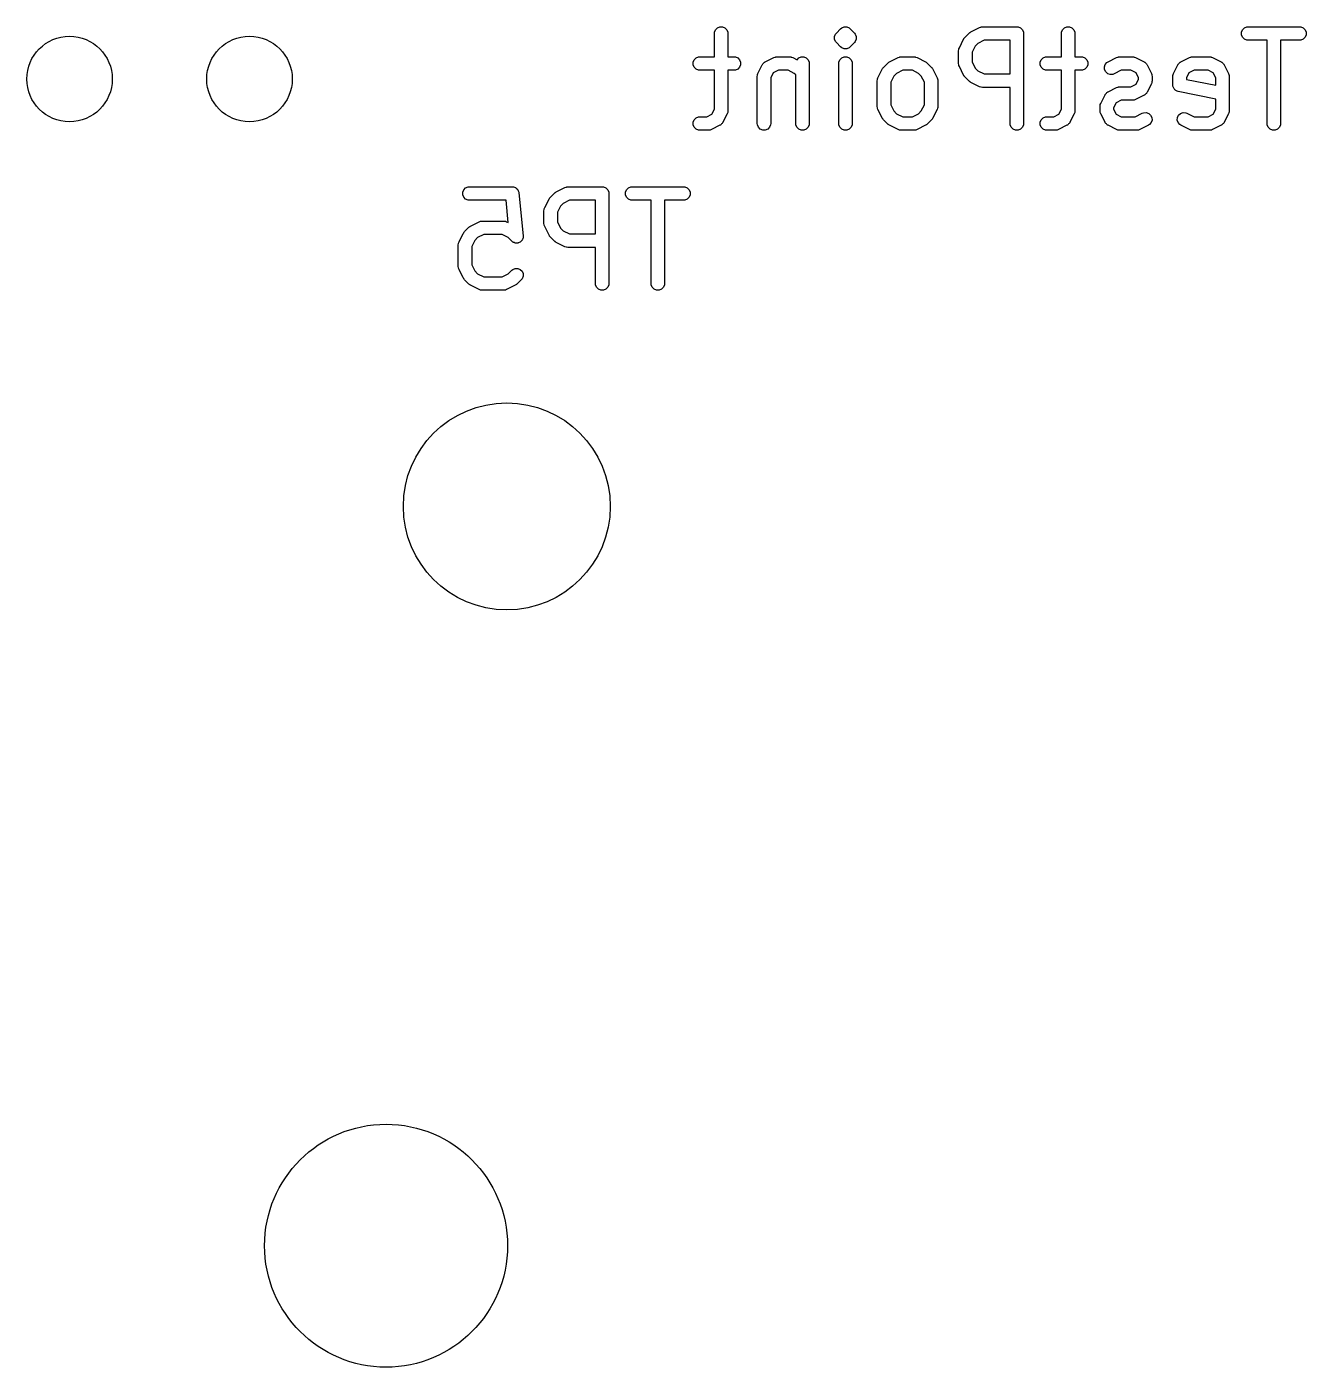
# Model space of a CAD drawing. Header units: inches. Extents: x 4.79 to 7.38, y -3.87 to -2.66.
# Drawn here: x 6.811 to 7.371, y -3.872 to -3.286 of the extents above; entities that cross this region are included whole.
import ezdxf

# ---------------------------------------------------------------- set-up
doc = ezdxf.new("R2010")
doc.units = ezdxf.units.IN
doc.header["$MEASUREMENT"] = 0
doc.layers.add('BLACK', color=250, linetype='CONTINUOUS')

msp = doc.modelspace()

# ---------------------------------------------------------------- linework, layer by layer
at = {"layer": 'BLACK', "linetype": 'CONTINUOUS'}
for p, q in [((7.11219, -3.28854), (7.11224, -3.28796)), ((7.11219, -3.29871), (7.11219, -3.28854)), ((7.11224, -3.28796), (7.11269, -3.2869)), ((7.11269, -3.2869), (7.1135, -3.28608)), ((7.1135, -3.28608), (7.11456, -3.28564)), ((7.11456, -3.28564), (7.11572, -3.28564)), ((7.11572, -3.28564), (7.11678, -3.28608)), ((7.11678, -3.28608), (7.1176, -3.2869)), ((7.1176, -3.2869), (7.11804, -3.28796)), ((7.11804, -3.28796), (7.11809, -3.28854)), ((7.11809, -3.28854), (7.11809, -3.29871)), ((7.16474, -3.28983), (7.16518, -3.28877)), ((7.16474, -3.29099), (7.16474, -3.28983)), ((7.16518, -3.28877), (7.16555, -3.28832)), ((7.16555, -3.28832), (7.16742, -3.28645)), ((7.16742, -3.28645), (7.16787, -3.28608)), ((7.16787, -3.28608), (7.16893, -3.28564)), ((7.16893, -3.28564), (7.17008, -3.28564)), ((7.17008, -3.28564), (7.17008, -3.28564)), ((7.17008, -3.28564), (7.17115, -3.28608)), ((7.17115, -3.28608), (7.1716, -3.28645)), ((7.1716, -3.28645), (7.17347, -3.28832)), ((7.17347, -3.28832), (7.17384, -3.28877)), ((7.17384, -3.28877), (7.17398, -3.28911)), ((7.17398, -3.28911), (7.17428, -3.28983)), ((7.17428, -3.28983), (7.17428, -3.29099)), ((7.22179, -3.2902), (7.22366, -3.28832)), ((7.22366, -3.28832), (7.22389, -3.28814)), ((7.22389, -3.28814), (7.22394, -3.28808)), ((7.22394, -3.28808), (7.22403, -3.28802)), ((7.22403, -3.28802), (7.22411, -3.28796)), ((7.22411, -3.28796), (7.22418, -3.28793)), ((7.22418, -3.28793), (7.22443, -3.28777)), ((7.22443, -3.28777), (7.22818, -3.2859)), ((7.22818, -3.2859), (7.22872, -3.28569)), ((7.22872, -3.28569), (7.22883, -3.28568)), ((7.22883, -3.28568), (7.22892, -3.28564)), ((7.22892, -3.28564), (7.2295, -3.28558)), ((7.2295, -3.28558), (7.2445, -3.28558)), ((7.2445, -3.28558), (7.24508, -3.28564)), ((7.24508, -3.28564), (7.24614, -3.28608)), ((7.24614, -3.28608), (7.24695, -3.2869)), ((7.24695, -3.2869), (7.2474, -3.28796)), ((7.2474, -3.28796), (7.24745, -3.28854)), ((7.24745, -3.28854), (7.24745, -3.32791)), ((7.26404, -3.28854), (7.2641, -3.28796)), ((7.26404, -3.29871), (7.26404, -3.28854)), ((7.2641, -3.28796), (7.26454, -3.2869)), ((7.26454, -3.2869), (7.26536, -3.28608)), ((7.26536, -3.28608), (7.26642, -3.28564)), ((7.26642, -3.28564), (7.26757, -3.28564)), ((7.26757, -3.28564), (7.26864, -3.28608)), ((7.26864, -3.28608), (7.26945, -3.2869)), ((7.26945, -3.2869), (7.26989, -3.28796)), ((7.26989, -3.28796), (7.26995, -3.28854)), ((7.26995, -3.28854), (7.26995, -3.29871)), ((7.34284, -3.28796), (7.34328, -3.2869)), ((7.34284, -3.28911), (7.34284, -3.28796)), ((7.34328, -3.29018), (7.34284, -3.28911)), ((7.34328, -3.2869), (7.3441, -3.28608)), ((7.3441, -3.28608), (7.34516, -3.28564)), ((7.34516, -3.28564), (7.34574, -3.28558)), ((7.34574, -3.28558), (7.36823, -3.28558)), ((7.36823, -3.28558), (7.36881, -3.28564)), ((7.36881, -3.28564), (7.36987, -3.28608)), ((7.36987, -3.28608), (7.37069, -3.2869)), ((7.37069, -3.2869), (7.37113, -3.28796)), ((7.37113, -3.28911), (7.37069, -3.29018)), ((7.37113, -3.28796), (7.37113, -3.28911)), ((7.16518, -3.29205), (7.16474, -3.29099)), ((7.16555, -3.2925), (7.16518, -3.29205)), ((7.16742, -3.29437), (7.16555, -3.2925)), ((7.16787, -3.29474), (7.16742, -3.29437)), ((7.16893, -3.29518), (7.16787, -3.29474)), ((7.17008, -3.29518), (7.16893, -3.29518)), ((7.16893, -3.29518), (7.16893, -3.29518)), ((7.17115, -3.29474), (7.17008, -3.29518)), ((7.17008, -3.29518), (7.17008, -3.29518)), ((7.1716, -3.29437), (7.17115, -3.29474)), ((7.17347, -3.2925), (7.1716, -3.29437)), ((7.17384, -3.29205), (7.17347, -3.2925)), ((7.17428, -3.29099), (7.17384, -3.29205)), ((7.21905, -3.29604), (7.21911, -3.29546)), ((7.21911, -3.29546), (7.21915, -3.29536)), ((7.21915, -3.29526), (7.21936, -3.29471)), ((7.21915, -3.29536), (7.21915, -3.29526)), ((7.21936, -3.29471), (7.22124, -3.29097)), ((7.22124, -3.29097), (7.22139, -3.29072)), ((7.22139, -3.29072), (7.22142, -3.29065)), ((7.22142, -3.29065), (7.22149, -3.29056)), ((7.22149, -3.29056), (7.22154, -3.29048)), ((7.22154, -3.29048), (7.2216, -3.29042)), ((7.2216, -3.29042), (7.22179, -3.2902)), ((7.2263, -3.29403), (7.22495, -3.29673)), ((7.2275, -3.29284), (7.2263, -3.29403)), ((7.2302, -3.29149), (7.2275, -3.29284)), ((7.24155, -3.29149), (7.2302, -3.29149)), ((7.24155, -3.30621), (7.24155, -3.29149)), ((7.3441, -3.29099), (7.34328, -3.29018)), ((7.34516, -3.29143), (7.3441, -3.29099)), ((7.34574, -3.29149), (7.34516, -3.29143)), ((7.35403, -3.29149), (7.34574, -3.29149)), ((7.35403, -3.32791), (7.35403, -3.29149)), ((7.36823, -3.29149), (7.35994, -3.29149)), ((7.35994, -3.29149), (7.35994, -3.32791)), ((7.36881, -3.29143), (7.36823, -3.29149)), ((7.36987, -3.29099), (7.36881, -3.29143)), ((7.37069, -3.29018), (7.36987, -3.29099)), ((7.10287, -3.30108), (7.10331, -3.30002)), ((7.10287, -3.30224), (7.10287, -3.30108)), ((7.10331, -3.30002), (7.10413, -3.2992)), ((7.10413, -3.2992), (7.10519, -3.29876)), ((7.10519, -3.29876), (7.10577, -3.29871)), ((7.10577, -3.29871), (7.11219, -3.29871)), ((7.11809, -3.29871), (7.12076, -3.29871)), ((7.12076, -3.29871), (7.12134, -3.29876)), ((7.12134, -3.29876), (7.1224, -3.2992)), ((7.1224, -3.2992), (7.12322, -3.30002)), ((7.12322, -3.30002), (7.12366, -3.30108)), ((7.12366, -3.30108), (7.12366, -3.30224)), ((7.13325, -3.30202), (7.13343, -3.30172)), ((7.13343, -3.30172), (7.13371, -3.30148)), ((7.13371, -3.30148), (7.13395, -3.3012)), ((7.13395, -3.3012), (7.13424, -3.30102)), ((7.13424, -3.30102), (7.1343, -3.30097)), ((7.1343, -3.30097), (7.13435, -3.30095)), ((7.13435, -3.30095), (7.13444, -3.30089)), ((7.13444, -3.30089), (7.13819, -3.29902)), ((7.13819, -3.29902), (7.13873, -3.29881)), ((7.13873, -3.29881), (7.13884, -3.2988)), ((7.13884, -3.2988), (7.13894, -3.29876)), ((7.13894, -3.29876), (7.13951, -3.29871)), ((7.13951, -3.29871), (7.14514, -3.29871)), ((7.14514, -3.29871), (7.14571, -3.29876)), ((7.14571, -3.29876), (7.14581, -3.2988)), ((7.14581, -3.2988), (7.14592, -3.29881)), ((7.14592, -3.29881), (7.14646, -3.29902)), ((7.14646, -3.29902), (7.14836, -3.29997)), ((7.14836, -3.29997), (7.14912, -3.2992)), ((7.14912, -3.2992), (7.15018, -3.29876)), ((7.15018, -3.29876), (7.15134, -3.29876)), ((7.15134, -3.29876), (7.1524, -3.2992)), ((7.1524, -3.2992), (7.15322, -3.30002)), ((7.15322, -3.30002), (7.15366, -3.30108)), ((7.15366, -3.30108), (7.15371, -3.30166)), ((7.15371, -3.30166), (7.15371, -3.32791)), ((7.16656, -3.30166), (7.16661, -3.30108)), ((7.16656, -3.32791), (7.16656, -3.30166)), ((7.16661, -3.30108), (7.16705, -3.30002)), ((7.16705, -3.30002), (7.16787, -3.2992)), ((7.16787, -3.2992), (7.16893, -3.29876)), ((7.16893, -3.29876), (7.17008, -3.29876)), ((7.17008, -3.29876), (7.17115, -3.2992)), ((7.17115, -3.2992), (7.17196, -3.30002)), ((7.17196, -3.30002), (7.1724, -3.30108)), ((7.1724, -3.30108), (7.17246, -3.30166)), ((7.17246, -3.30166), (7.17246, -3.32791)), ((7.18617, -3.30332), (7.18804, -3.30145)), ((7.18804, -3.30145), (7.18827, -3.30126)), ((7.18827, -3.30126), (7.18832, -3.3012)), ((7.18832, -3.3012), (7.18841, -3.30115)), ((7.18841, -3.30115), (7.18849, -3.30108)), ((7.18849, -3.30108), (7.18856, -3.30105)), ((7.18856, -3.30105), (7.18881, -3.30089)), ((7.18881, -3.30089), (7.19256, -3.29902)), ((7.19256, -3.29902), (7.1931, -3.29881)), ((7.1931, -3.29881), (7.19321, -3.2988)), ((7.19321, -3.2988), (7.1933, -3.29876)), ((7.1933, -3.29876), (7.19388, -3.29871)), ((7.19388, -3.29871), (7.1995, -3.29871)), ((7.1995, -3.29871), (7.20008, -3.29876)), ((7.20008, -3.29876), (7.20018, -3.2988)), ((7.20018, -3.2988), (7.20028, -3.29881)), ((7.20028, -3.29881), (7.20083, -3.29902)), ((7.20083, -3.29902), (7.20457, -3.30089)), ((7.20457, -3.30089), (7.20482, -3.30105)), ((7.20482, -3.30105), (7.20489, -3.30108)), ((7.20489, -3.30108), (7.20498, -3.30115)), ((7.20498, -3.30115), (7.20506, -3.3012)), ((7.20506, -3.3012), (7.20512, -3.30126)), ((7.20512, -3.30126), (7.20534, -3.30145)), ((7.20534, -3.30145), (7.20722, -3.30332)), ((7.21905, -3.30166), (7.21905, -3.29604)), ((7.21911, -3.30224), (7.21905, -3.30166)), ((7.22495, -3.29673), (7.22495, -3.30096)), ((7.22495, -3.30096), (7.2263, -3.30366)), ((7.25473, -3.30108), (7.25517, -3.30002)), ((7.25473, -3.30224), (7.25473, -3.30108)), ((7.25517, -3.30002), (7.25598, -3.2992)), ((7.25598, -3.2992), (7.25705, -3.29876)), ((7.25705, -3.29876), (7.25762, -3.29871)), ((7.25762, -3.29871), (7.26404, -3.29871)), ((7.26995, -3.29871), (7.27262, -3.29871)), ((7.27262, -3.29871), (7.2732, -3.29876)), ((7.2732, -3.29876), (7.27426, -3.2992)), ((7.27426, -3.2992), (7.27508, -3.30002)), ((7.27508, -3.30002), (7.27552, -3.30108)), ((7.27552, -3.30108), (7.27552, -3.30224)), ((7.28318, -3.30207), (7.28393, -3.3012)), ((7.28393, -3.3012), (7.28442, -3.30089)), ((7.28442, -3.30089), (7.28817, -3.29902)), ((7.28817, -3.29902), (7.28871, -3.29881)), ((7.28871, -3.29881), (7.28882, -3.2988)), ((7.28882, -3.2988), (7.28892, -3.29876)), ((7.28892, -3.29876), (7.28949, -3.29871)), ((7.28949, -3.29871), (7.29512, -3.29871)), ((7.29512, -3.29871), (7.29569, -3.29876)), ((7.29569, -3.29876), (7.29579, -3.2988)), ((7.29579, -3.2988), (7.2959, -3.29881)), ((7.2959, -3.29881), (7.29644, -3.29902)), ((7.29644, -3.29902), (7.30019, -3.30089)), ((7.30019, -3.30089), (7.30028, -3.30095)), ((7.30028, -3.30095), (7.30033, -3.30097)), ((7.30033, -3.30097), (7.30039, -3.30102)), ((7.30039, -3.30102), (7.30068, -3.3012)), ((7.30068, -3.3012), (7.30092, -3.30148)), ((7.30092, -3.30148), (7.3012, -3.30172)), ((7.3012, -3.30172), (7.30138, -3.30202)), ((7.3151, -3.30202), (7.31528, -3.30172)), ((7.31528, -3.30172), (7.31556, -3.30148)), ((7.31556, -3.30148), (7.3158, -3.3012)), ((7.3158, -3.3012), (7.3161, -3.30102)), ((7.3161, -3.30102), (7.31615, -3.30097)), ((7.31615, -3.30097), (7.3162, -3.30095)), ((7.3162, -3.30095), (7.31629, -3.30089)), ((7.31629, -3.30089), (7.32004, -3.29902)), ((7.32004, -3.29902), (7.32058, -3.29881)), ((7.32058, -3.29881), (7.32069, -3.2988)), ((7.32069, -3.2988), (7.32079, -3.29876)), ((7.32079, -3.29876), (7.32136, -3.29871)), ((7.32136, -3.29871), (7.32886, -3.29871)), ((7.32886, -3.29871), (7.32944, -3.29876)), ((7.32944, -3.29876), (7.32954, -3.2988)), ((7.32954, -3.2988), (7.32964, -3.29881)), ((7.32964, -3.29881), (7.33018, -3.29902)), ((7.33018, -3.29902), (7.33393, -3.30089)), ((7.33393, -3.30089), (7.33403, -3.30095)), ((7.33403, -3.30095), (7.33408, -3.30097)), ((7.33408, -3.30097), (7.33413, -3.30102)), ((7.33413, -3.30102), (7.33442, -3.3012)), ((7.33442, -3.3012), (7.33467, -3.30148)), ((7.33467, -3.30148), (7.33495, -3.30172)), ((7.33495, -3.30172), (7.33513, -3.30202)), ((7.10331, -3.3033), (7.10287, -3.30224)), ((7.10413, -3.30411), (7.10331, -3.3033)), ((7.10519, -3.30456), (7.10413, -3.30411)), ((7.10577, -3.30461), (7.10519, -3.30456)), ((7.11219, -3.30461), (7.10577, -3.30461)), ((7.11219, -3.32158), (7.11219, -3.30461)), ((7.12076, -3.30461), (7.11809, -3.30461)), ((7.11809, -3.30461), (7.11809, -3.32228)), ((7.12134, -3.30456), (7.12076, -3.30461)), ((7.1224, -3.30411), (7.12134, -3.30456)), ((7.12322, -3.3033), (7.1224, -3.30411)), ((7.12366, -3.30224), (7.12322, -3.3033)), ((7.13094, -3.30728), (7.13099, -3.30671)), ((7.13094, -3.32791), (7.13094, -3.30728)), ((7.13099, -3.30671), (7.13103, -3.30661)), ((7.13103, -3.30661), (7.13104, -3.3065)), ((7.13104, -3.3065), (7.13125, -3.30596)), ((7.13125, -3.30596), (7.13312, -3.30221)), ((7.13312, -3.30221), (7.13318, -3.30212)), ((7.13318, -3.30212), (7.1332, -3.30207)), ((7.1332, -3.30207), (7.13325, -3.30202)), ((7.13796, -3.30574), (7.13684, -3.30798)), ((7.14021, -3.30461), (7.13796, -3.30574)), ((7.14444, -3.30461), (7.14021, -3.30461)), ((7.14714, -3.30596), (7.14444, -3.30461)), ((7.14781, -3.30663), (7.14714, -3.30596)), ((7.14781, -3.32791), (7.14781, -3.30663)), ((7.18374, -3.30784), (7.18562, -3.30409)), ((7.18562, -3.30409), (7.18577, -3.30384)), ((7.18577, -3.30384), (7.1858, -3.30377)), ((7.1858, -3.30377), (7.18587, -3.30369)), ((7.18587, -3.30369), (7.18592, -3.3036)), ((7.18592, -3.3036), (7.18598, -3.30355)), ((7.18598, -3.30355), (7.18617, -3.30332)), ((7.19068, -3.30716), (7.18933, -3.30986)), ((7.19188, -3.30596), (7.19068, -3.30716)), ((7.19458, -3.30461), (7.19188, -3.30596)), ((7.19881, -3.30461), (7.19458, -3.30461)), ((7.20151, -3.30596), (7.19881, -3.30461)), ((7.2027, -3.30716), (7.20151, -3.30596)), ((7.20405, -3.30986), (7.2027, -3.30716)), ((7.20722, -3.30332), (7.2074, -3.30355)), ((7.2074, -3.30355), (7.20746, -3.3036)), ((7.20746, -3.3036), (7.20752, -3.30369)), ((7.20752, -3.30369), (7.20758, -3.30377)), ((7.20758, -3.30377), (7.20761, -3.30384)), ((7.20761, -3.30384), (7.20777, -3.30409)), ((7.20777, -3.30409), (7.20964, -3.30784)), ((7.21915, -3.30233), (7.21911, -3.30224)), ((7.21915, -3.30244), (7.21915, -3.30233)), ((7.21936, -3.30298), (7.21915, -3.30244)), ((7.22124, -3.30673), (7.21936, -3.30298)), ((7.22139, -3.30698), (7.22124, -3.30673)), ((7.22142, -3.30705), (7.22139, -3.30698)), ((7.22149, -3.30713), (7.22142, -3.30705)), ((7.22154, -3.30722), (7.22149, -3.30713)), ((7.2216, -3.30727), (7.22154, -3.30722)), ((7.22179, -3.3075), (7.2216, -3.30727)), ((7.22366, -3.30937), (7.22179, -3.3075)), ((7.2263, -3.30366), (7.2275, -3.30486)), ((7.2275, -3.30486), (7.2302, -3.30621)), ((7.2302, -3.30621), (7.24155, -3.30621)), ((7.25517, -3.3033), (7.25473, -3.30224)), ((7.25598, -3.30411), (7.25517, -3.3033)), ((7.25705, -3.30456), (7.25598, -3.30411)), ((7.25762, -3.30461), (7.25705, -3.30456)), ((7.26404, -3.30461), (7.25762, -3.30461)), ((7.26404, -3.32158), (7.26404, -3.30461)), ((7.27262, -3.30461), (7.26995, -3.30461)), ((7.26995, -3.30461), (7.26995, -3.32228)), ((7.2732, -3.30456), (7.27262, -3.30461)), ((7.27426, -3.30411), (7.2732, -3.30456)), ((7.27508, -3.3033), (7.27426, -3.30411)), ((7.27552, -3.30224), (7.27508, -3.3033)), ((7.28281, -3.30316), (7.28318, -3.30207)), ((7.2829, -3.30431), (7.28281, -3.30316)), ((7.28341, -3.30534), (7.2829, -3.30431)), ((7.28428, -3.3061), (7.28341, -3.30534)), ((7.28537, -3.30646), (7.28428, -3.3061)), ((7.28652, -3.30638), (7.28537, -3.30646)), ((7.28706, -3.30618), (7.28652, -3.30638)), ((7.29019, -3.30461), (7.28706, -3.30618)), ((7.29442, -3.30461), (7.29019, -3.30461)), ((7.29667, -3.30574), (7.29442, -3.30461)), ((7.29779, -3.30798), (7.29667, -3.30574)), ((7.30138, -3.30202), (7.30143, -3.30207)), ((7.30143, -3.30207), (7.30145, -3.30212)), ((7.30145, -3.30212), (7.30151, -3.30221)), ((7.30151, -3.30221), (7.30338, -3.30596)), ((7.30338, -3.30596), (7.30359, -3.3065)), ((7.30359, -3.3065), (7.3036, -3.30661)), ((7.3036, -3.30661), (7.30364, -3.30671)), ((7.30364, -3.30671), (7.30369, -3.30728)), ((7.30369, -3.30728), (7.30369, -3.30916)), ((7.31279, -3.30728), (7.31284, -3.30671)), ((7.31279, -3.31103), (7.31279, -3.30728)), ((7.31284, -3.30671), (7.31288, -3.30661)), ((7.31288, -3.30661), (7.31289, -3.3065)), ((7.31289, -3.3065), (7.3131, -3.30596)), ((7.3131, -3.30596), (7.31497, -3.30221)), ((7.31497, -3.30221), (7.31503, -3.30212)), ((7.31503, -3.30212), (7.31505, -3.30207)), ((7.31505, -3.30207), (7.3151, -3.30202)), ((7.31982, -3.30574), (7.31869, -3.30798)), ((7.32206, -3.30461), (7.31982, -3.30574)), ((7.32817, -3.30461), (7.32206, -3.30461)), ((7.33041, -3.30574), (7.32817, -3.30461)), ((7.33154, -3.30798), (7.33041, -3.30574)), ((7.33513, -3.30202), (7.33518, -3.30207)), ((7.33518, -3.30207), (7.33519, -3.30212)), ((7.33519, -3.30212), (7.33525, -3.30221)), ((7.33525, -3.30221), (7.33713, -3.30596)), ((7.33713, -3.30596), (7.33734, -3.3065)), ((7.33734, -3.3065), (7.33734, -3.30661)), ((7.33734, -3.30661), (7.33738, -3.30671)), ((7.33738, -3.30671), (7.33744, -3.30728)), ((7.33744, -3.30728), (7.33744, -3.32228)), ((7.13684, -3.30798), (7.13684, -3.32791)), ((7.18343, -3.30916), (7.18349, -3.30858)), ((7.18343, -3.32041), (7.18343, -3.30916)), ((7.18349, -3.30858), (7.18353, -3.30848)), ((7.18353, -3.30838), (7.18374, -3.30784)), ((7.18353, -3.30848), (7.18353, -3.30838)), ((7.18933, -3.30986), (7.18933, -3.31971)), ((7.20405, -3.31971), (7.20405, -3.30986)), ((7.20964, -3.30784), (7.20985, -3.30838)), ((7.20985, -3.30838), (7.20986, -3.30848)), ((7.20986, -3.30848), (7.2099, -3.30858)), ((7.2099, -3.30858), (7.20996, -3.30916)), ((7.20996, -3.30916), (7.20996, -3.32041)), ((7.22389, -3.30956), (7.22366, -3.30937)), ((7.22394, -3.30962), (7.22389, -3.30956)), ((7.22403, -3.30967), (7.22394, -3.30962)), ((7.22411, -3.30974), (7.22403, -3.30967)), ((7.22418, -3.30977), (7.22411, -3.30974)), ((7.22443, -3.30992), (7.22418, -3.30977)), ((7.22818, -3.3118), (7.22443, -3.30992)), ((7.22872, -3.31201), (7.22818, -3.3118)), ((7.22883, -3.31201), (7.22872, -3.31201)), ((7.22892, -3.31205), (7.22883, -3.31201)), ((7.2295, -3.31211), (7.22892, -3.31205)), ((7.24155, -3.31211), (7.2295, -3.31211)), ((7.24155, -3.32791), (7.24155, -3.31211)), ((7.28442, -3.31402), (7.28817, -3.31214)), ((7.28817, -3.31214), (7.28871, -3.31193)), ((7.28871, -3.31193), (7.28882, -3.31193)), ((7.28882, -3.31193), (7.28892, -3.31189)), ((7.28892, -3.31189), (7.28949, -3.31183)), ((7.28949, -3.31183), (7.29442, -3.31183)), ((7.29442, -3.31183), (7.29667, -3.31071)), ((7.29667, -3.31071), (7.29779, -3.30846)), ((7.29779, -3.30846), (7.29779, -3.30798)), ((7.30338, -3.31048), (7.30151, -3.31423)), ((7.30359, -3.30994), (7.30338, -3.31048)), ((7.3036, -3.30983), (7.30359, -3.30994)), ((7.30364, -3.30973), (7.3036, -3.30983)), ((7.30369, -3.30916), (7.30364, -3.30973)), ((7.31284, -3.31161), (7.31279, -3.31103)), ((7.31295, -3.31188), (7.31284, -3.31161)), ((7.31301, -3.31216), (7.31295, -3.31188)), ((7.31317, -3.3124), (7.31301, -3.31216)), ((7.31329, -3.31267), (7.31317, -3.3124)), ((7.31349, -3.31288), (7.31329, -3.31267)), ((7.31365, -3.31312), (7.31349, -3.31288)), ((7.31389, -3.31328), (7.31365, -3.31312)), ((7.3141, -3.31349), (7.31389, -3.31328)), ((7.31437, -3.3136), (7.3141, -3.31349)), ((7.31869, -3.30798), (7.31869, -3.30861)), ((7.31869, -3.30861), (7.33154, -3.31118)), ((7.33154, -3.31118), (7.33154, -3.30798)), ((7.28102, -3.31963), (7.28123, -3.31909)), ((7.28123, -3.31909), (7.2831, -3.31534)), ((7.2831, -3.31534), (7.28316, -3.31524)), ((7.28316, -3.31524), (7.28318, -3.3152)), ((7.28318, -3.3152), (7.28323, -3.31514)), ((7.28323, -3.31514), (7.28341, -3.31485)), ((7.28341, -3.31485), (7.28369, -3.3146)), ((7.28369, -3.3146), (7.28393, -3.31432)), ((7.28393, -3.31432), (7.28423, -3.31414)), ((7.28423, -3.31414), (7.28428, -3.31409)), ((7.28428, -3.31409), (7.28433, -3.31408)), ((7.28433, -3.31408), (7.28442, -3.31402)), ((7.28794, -3.31886), (7.28682, -3.3211)), ((7.29019, -3.31774), (7.28794, -3.31886)), ((7.29512, -3.31774), (7.29019, -3.31774)), ((7.29569, -3.31768), (7.29512, -3.31774)), ((7.29579, -3.31764), (7.29569, -3.31768)), ((7.2959, -3.31763), (7.29579, -3.31764)), ((7.29644, -3.31742), (7.2959, -3.31763)), ((7.30019, -3.31555), (7.29644, -3.31742)), ((7.30028, -3.31549), (7.30019, -3.31555)), ((7.30033, -3.31547), (7.30028, -3.31549)), ((7.30039, -3.31542), (7.30033, -3.31547)), ((7.30068, -3.31524), (7.30039, -3.31542)), ((7.30092, -3.31496), (7.30068, -3.31524)), ((7.3012, -3.31472), (7.30092, -3.31496)), ((7.30138, -3.31443), (7.3012, -3.31472)), ((7.30143, -3.31437), (7.30138, -3.31443)), ((7.30145, -3.31432), (7.30143, -3.31437)), ((7.30151, -3.31423), (7.30145, -3.31432)), ((7.31461, -3.31376), (7.31437, -3.3136)), ((7.31516, -3.31393), (7.31461, -3.31376)), ((7.33154, -3.3172), (7.31516, -3.31393)), ((7.33154, -3.32158), (7.33154, -3.3172)), ((7.10413, -3.32545), (7.10519, -3.32501)), ((7.10519, -3.32501), (7.10577, -3.32495)), ((7.10577, -3.32495), (7.10882, -3.32495)), ((7.10882, -3.32495), (7.11106, -3.32383)), ((7.11106, -3.32383), (7.11219, -3.32158)), ((7.11778, -3.3236), (7.11591, -3.32735)), ((7.11799, -3.32306), (7.11778, -3.3236)), ((7.118, -3.32296), (7.11799, -3.32306)), ((7.11804, -3.32286), (7.118, -3.32296)), ((7.11809, -3.32228), (7.11804, -3.32286)), ((7.18349, -3.32098), (7.18343, -3.32041)), ((7.18353, -3.32108), (7.18349, -3.32098)), ((7.18353, -3.32119), (7.18353, -3.32108)), ((7.18374, -3.32173), (7.18353, -3.32119)), ((7.18562, -3.32548), (7.18374, -3.32173)), ((7.18933, -3.31971), (7.19068, -3.32241)), ((7.19068, -3.32241), (7.19188, -3.3236)), ((7.19188, -3.3236), (7.19458, -3.32495)), ((7.19458, -3.32495), (7.19881, -3.32495)), ((7.19881, -3.32495), (7.20151, -3.3236)), ((7.20151, -3.3236), (7.2027, -3.32241)), ((7.2027, -3.32241), (7.20405, -3.31971)), ((7.20964, -3.32173), (7.20777, -3.32548)), ((7.20985, -3.32119), (7.20964, -3.32173)), ((7.20986, -3.32108), (7.20985, -3.32119)), ((7.2099, -3.32098), (7.20986, -3.32108)), ((7.20996, -3.32041), (7.2099, -3.32098)), ((7.25598, -3.32545), (7.25705, -3.32501)), ((7.25705, -3.32501), (7.25762, -3.32495)), ((7.25762, -3.32495), (7.26067, -3.32495)), ((7.26067, -3.32495), (7.26292, -3.32383)), ((7.26292, -3.32383), (7.26404, -3.32158)), ((7.26964, -3.3236), (7.26776, -3.32735)), ((7.26984, -3.32306), (7.26964, -3.3236)), ((7.26985, -3.32296), (7.26984, -3.32306)), ((7.26989, -3.32286), (7.26985, -3.32296)), ((7.26995, -3.32228), (7.26989, -3.32286)), ((7.28092, -3.32041), (7.28097, -3.31983)), ((7.28092, -3.32228), (7.28092, -3.32041)), ((7.28097, -3.32286), (7.28092, -3.32228)), ((7.28097, -3.31983), (7.28101, -3.31973)), ((7.28101, -3.32296), (7.28097, -3.32286)), ((7.28101, -3.31973), (7.28102, -3.31963)), ((7.28102, -3.32306), (7.28101, -3.32296)), ((7.28123, -3.3236), (7.28102, -3.32306)), ((7.2831, -3.32735), (7.28123, -3.3236)), ((7.28682, -3.3211), (7.28682, -3.32158)), ((7.28682, -3.32158), (7.28794, -3.32383)), ((7.28794, -3.32383), (7.29019, -3.32495)), ((7.29019, -3.32495), (7.2963, -3.32495)), ((7.2963, -3.32495), (7.29942, -3.32339)), ((7.29942, -3.32339), (7.29996, -3.32318)), ((7.29996, -3.32318), (7.30111, -3.3231)), ((7.30111, -3.3231), (7.3022, -3.32347)), ((7.3022, -3.32347), (7.30307, -3.32422)), ((7.30307, -3.32422), (7.30359, -3.32525)), ((7.31477, -3.32525), (7.31528, -3.32422)), ((7.31528, -3.32422), (7.31615, -3.32347)), ((7.31615, -3.32347), (7.31725, -3.3231)), ((7.31725, -3.3231), (7.31839, -3.32318)), ((7.31839, -3.32318), (7.31894, -3.32339)), ((7.31894, -3.32339), (7.32206, -3.32495)), ((7.32206, -3.32495), (7.32817, -3.32495)), ((7.32817, -3.32495), (7.33041, -3.32383)), ((7.33041, -3.32383), (7.33154, -3.32158)), ((7.33713, -3.3236), (7.33525, -3.32735)), ((7.33734, -3.32306), (7.33713, -3.3236)), ((7.33738, -3.32286), (7.33734, -3.32296)), ((7.33734, -3.32296), (7.33734, -3.32306)), ((7.33744, -3.32228), (7.33738, -3.32286)), ((7.10287, -3.32733), (7.10331, -3.32627)), ((7.10287, -3.32848), (7.10287, -3.32733)), ((7.10331, -3.32955), (7.10287, -3.32848)), ((7.10331, -3.32627), (7.10413, -3.32545)), ((7.10413, -3.33036), (7.10331, -3.32955)), ((7.10519, -3.3308), (7.10413, -3.33036)), ((7.10577, -3.33086), (7.10519, -3.3308)), ((7.10952, -3.33086), (7.10577, -3.33086)), ((7.11009, -3.3308), (7.10952, -3.33086)), ((7.11019, -3.33076), (7.11009, -3.3308)), ((7.1103, -3.33075), (7.11019, -3.33076)), ((7.11084, -3.33055), (7.1103, -3.33075)), ((7.11459, -3.32867), (7.11084, -3.33055)), ((7.11468, -3.32861), (7.11459, -3.32867)), ((7.11473, -3.3286), (7.11468, -3.32861)), ((7.11478, -3.32855), (7.11473, -3.3286)), ((7.11508, -3.32836), (7.11478, -3.32855)), ((7.11532, -3.32808), (7.11508, -3.32836)), ((7.1156, -3.32784), (7.11532, -3.32808)), ((7.11578, -3.32755), (7.1156, -3.32784)), ((7.11583, -3.32749), (7.11578, -3.32755)), ((7.11585, -3.32745), (7.11583, -3.32749)), ((7.11591, -3.32735), (7.11585, -3.32745)), ((7.13099, -3.32848), (7.13094, -3.32791)), ((7.13143, -3.32955), (7.13099, -3.32848)), ((7.13225, -3.33036), (7.13143, -3.32955)), ((7.13331, -3.3308), (7.13225, -3.33036)), ((7.13446, -3.3308), (7.13331, -3.3308)), ((7.13553, -3.33036), (7.13446, -3.3308)), ((7.13634, -3.32955), (7.13553, -3.33036)), ((7.13678, -3.32848), (7.13634, -3.32955)), ((7.13684, -3.32791), (7.13678, -3.32848)), ((7.14786, -3.32848), (7.14781, -3.32791)), ((7.14831, -3.32955), (7.14786, -3.32848)), ((7.14912, -3.33036), (7.14831, -3.32955)), ((7.15018, -3.3308), (7.14912, -3.33036)), ((7.15134, -3.3308), (7.15018, -3.3308)), ((7.1524, -3.33036), (7.15134, -3.3308)), ((7.15322, -3.32955), (7.1524, -3.33036)), ((7.15366, -3.32848), (7.15322, -3.32955)), ((7.15371, -3.32791), (7.15366, -3.32848)), ((7.16661, -3.32848), (7.16656, -3.32791)), ((7.16705, -3.32955), (7.16661, -3.32848)), ((7.16787, -3.33036), (7.16705, -3.32955)), ((7.16893, -3.3308), (7.16787, -3.33036)), ((7.17008, -3.3308), (7.16893, -3.3308)), ((7.17115, -3.33036), (7.17008, -3.3308)), ((7.17196, -3.32955), (7.17115, -3.33036)), ((7.1724, -3.32848), (7.17196, -3.32955)), ((7.17246, -3.32791), (7.1724, -3.32848)), ((7.18577, -3.32573), (7.18562, -3.32548)), ((7.1858, -3.3258), (7.18577, -3.32573)), ((7.18587, -3.32588), (7.1858, -3.3258)), ((7.18592, -3.32597), (7.18587, -3.32588)), ((7.18598, -3.32602), (7.18592, -3.32597)), ((7.18617, -3.32624), (7.18598, -3.32602)), ((7.18804, -3.32812), (7.18617, -3.32624)), ((7.18827, -3.32831), (7.18804, -3.32812)), ((7.18832, -3.32836), (7.18827, -3.32831)), ((7.18841, -3.32842), (7.18832, -3.32836)), ((7.18849, -3.32849), (7.18841, -3.32842)), ((7.18856, -3.32852), (7.18849, -3.32849)), ((7.18881, -3.32867), (7.18856, -3.32852)), ((7.19256, -3.33055), (7.18881, -3.32867)), ((7.1931, -3.33075), (7.19256, -3.33055)), ((7.19321, -3.33076), (7.1931, -3.33075)), ((7.1933, -3.3308), (7.19321, -3.33076)), ((7.19388, -3.33086), (7.1933, -3.3308)), ((7.1995, -3.33086), (7.19388, -3.33086)), ((7.20008, -3.3308), (7.1995, -3.33086)), ((7.20018, -3.33076), (7.20008, -3.3308)), ((7.20028, -3.33075), (7.20018, -3.33076)), ((7.20083, -3.33055), (7.20028, -3.33075)), ((7.20457, -3.32867), (7.20083, -3.33055)), ((7.20482, -3.32852), (7.20457, -3.32867)), ((7.20489, -3.32849), (7.20482, -3.32852)), ((7.20498, -3.32842), (7.20489, -3.32849)), ((7.20506, -3.32836), (7.20498, -3.32842)), ((7.20512, -3.32831), (7.20506, -3.32836)), ((7.20534, -3.32812), (7.20512, -3.32831)), ((7.20722, -3.32624), (7.20534, -3.32812)), ((7.2074, -3.32602), (7.20722, -3.32624)), ((7.20746, -3.32597), (7.2074, -3.32602)), ((7.20752, -3.32588), (7.20746, -3.32597)), ((7.20758, -3.3258), (7.20752, -3.32588)), ((7.20761, -3.32573), (7.20758, -3.3258)), ((7.20777, -3.32548), (7.20761, -3.32573)), ((7.2416, -3.32848), (7.24155, -3.32791)), ((7.24204, -3.32955), (7.2416, -3.32848)), ((7.24286, -3.33036), (7.24204, -3.32955)), ((7.24392, -3.3308), (7.24286, -3.33036)), ((7.24508, -3.3308), (7.24392, -3.3308)), ((7.24614, -3.33036), (7.24508, -3.3308)), ((7.24695, -3.32955), (7.24614, -3.33036)), ((7.2474, -3.32848), (7.24695, -3.32955)), ((7.24745, -3.32791), (7.2474, -3.32848)), ((7.25473, -3.32733), (7.25517, -3.32627)), ((7.25473, -3.32848), (7.25473, -3.32733)), ((7.25517, -3.32955), (7.25473, -3.32848)), ((7.25517, -3.32627), (7.25598, -3.32545)), ((7.25598, -3.33036), (7.25517, -3.32955)), ((7.25705, -3.3308), (7.25598, -3.33036)), ((7.25762, -3.33086), (7.25705, -3.3308)), ((7.26137, -3.33086), (7.25762, -3.33086)), ((7.26195, -3.3308), (7.26137, -3.33086)), ((7.26205, -3.33076), (7.26195, -3.3308)), ((7.26215, -3.33075), (7.26205, -3.33076)), ((7.26269, -3.33055), (7.26215, -3.33075)), ((7.26644, -3.32867), (7.26269, -3.33055)), ((7.26654, -3.32861), (7.26644, -3.32867)), ((7.26658, -3.3286), (7.26654, -3.32861)), ((7.26664, -3.32855), (7.26658, -3.3286)), ((7.26693, -3.32836), (7.26664, -3.32855)), ((7.26717, -3.32808), (7.26693, -3.32836)), ((7.26745, -3.32784), (7.26717, -3.32808)), ((7.26764, -3.32755), (7.26745, -3.32784)), ((7.26769, -3.32749), (7.26764, -3.32755)), ((7.2677, -3.32745), (7.26769, -3.32749)), ((7.26776, -3.32735), (7.2677, -3.32745)), ((7.28316, -3.32745), (7.2831, -3.32735)), ((7.28318, -3.32749), (7.28316, -3.32745)), ((7.28323, -3.32755), (7.28318, -3.32749)), ((7.28341, -3.32784), (7.28323, -3.32755)), ((7.28369, -3.32808), (7.28341, -3.32784)), ((7.28393, -3.32836), (7.28369, -3.32808)), ((7.28423, -3.32855), (7.28393, -3.32836)), ((7.28428, -3.3286), (7.28423, -3.32855)), ((7.28433, -3.32861), (7.28428, -3.3286)), ((7.28442, -3.32867), (7.28433, -3.32861)), ((7.28817, -3.33055), (7.28442, -3.32867)), ((7.28871, -3.33075), (7.28817, -3.33055)), ((7.28882, -3.33076), (7.28871, -3.33075)), ((7.28892, -3.3308), (7.28882, -3.33076)), ((7.28949, -3.33086), (7.28892, -3.3308)), ((7.29699, -3.33086), (7.28949, -3.33086)), ((7.29757, -3.3308), (7.29699, -3.33086)), ((7.29767, -3.33076), (7.29757, -3.3308)), ((7.29777, -3.33075), (7.29767, -3.33076)), ((7.29831, -3.33055), (7.29777, -3.33075)), ((7.30206, -3.32867), (7.29831, -3.33055)), ((7.30255, -3.32836), (7.30206, -3.32867)), ((7.30331, -3.32749), (7.30255, -3.32836)), ((7.30367, -3.3264), (7.30331, -3.32749)), ((7.30359, -3.32525), (7.30367, -3.3264)), ((7.31469, -3.3264), (7.31477, -3.32525)), ((7.31505, -3.32749), (7.31469, -3.3264)), ((7.3158, -3.32836), (7.31505, -3.32749)), ((7.31629, -3.32867), (7.3158, -3.32836)), ((7.32004, -3.33055), (7.31629, -3.32867)), ((7.32058, -3.33075), (7.32004, -3.33055)), ((7.32069, -3.33076), (7.32058, -3.33075)), ((7.32079, -3.3308), (7.32069, -3.33076)), ((7.32136, -3.33086), (7.32079, -3.3308)), ((7.32886, -3.33086), (7.32136, -3.33086)), ((7.32944, -3.3308), (7.32886, -3.33086)), ((7.32954, -3.33076), (7.32944, -3.3308)), ((7.32964, -3.33075), (7.32954, -3.33076)), ((7.33018, -3.33055), (7.32964, -3.33075)), ((7.33393, -3.32867), (7.33018, -3.33055)), ((7.33403, -3.32861), (7.33393, -3.32867)), ((7.33408, -3.3286), (7.33403, -3.32861)), ((7.33413, -3.32855), (7.33408, -3.3286)), ((7.33442, -3.32836), (7.33413, -3.32855)), ((7.33467, -3.32808), (7.33442, -3.32836)), ((7.33495, -3.32784), (7.33467, -3.32808)), ((7.33513, -3.32755), (7.33495, -3.32784)), ((7.33518, -3.32749), (7.33513, -3.32755)), ((7.33519, -3.32745), (7.33518, -3.32749)), ((7.33525, -3.32735), (7.33519, -3.32745)), ((7.35409, -3.32848), (7.35403, -3.32791)), ((7.35453, -3.32955), (7.35409, -3.32848)), ((7.35534, -3.33036), (7.35453, -3.32955)), ((7.35641, -3.3308), (7.35534, -3.33036)), ((7.35756, -3.3308), (7.35641, -3.3308)), ((7.35863, -3.33036), (7.35756, -3.3308)), ((7.35944, -3.32955), (7.35863, -3.33036)), ((7.35988, -3.32848), (7.35944, -3.32955)), ((7.35994, -3.32791), (7.35988, -3.32848)), ((7.00205, -3.35796), (7.00249, -3.3569)), ((7.00205, -3.35911), (7.00205, -3.35796)), ((7.00249, -3.36018), (7.00205, -3.35911)), ((7.00249, -3.3569), (7.0033, -3.35608)), ((7.0033, -3.36099), (7.00249, -3.36018)), ((7.0033, -3.35608), (7.00437, -3.35564)), ((7.00437, -3.35564), (7.00494, -3.35558)), ((7.00494, -3.35558), (7.02369, -3.35558)), ((7.02369, -3.35558), (7.0239, -3.3556)), ((7.0239, -3.3556), (7.02398, -3.3556)), ((7.02398, -3.3556), (7.02405, -3.35562)), ((7.02405, -3.35562), (7.02427, -3.35564)), ((7.02427, -3.35564), (7.02467, -3.35581)), ((7.02467, -3.35581), (7.02508, -3.35593)), ((7.02508, -3.35593), (7.02519, -3.35602)), ((7.02519, -3.35602), (7.02533, -3.35608)), ((7.02533, -3.35608), (7.02564, -3.35639)), ((7.02564, -3.35639), (7.02597, -3.35666)), ((7.02597, -3.35666), (7.02604, -3.35679)), ((7.02604, -3.35679), (7.02615, -3.3569)), ((7.02615, -3.3569), (7.02631, -3.35729)), ((7.02631, -3.35729), (7.02651, -3.35767)), ((7.02651, -3.35767), (7.02656, -3.35789)), ((7.02656, -3.35789), (7.02659, -3.35796)), ((7.02659, -3.35796), (7.02659, -3.35803)), ((7.02659, -3.35803), (7.02663, -3.35824)), ((7.02663, -3.35824), (7.0285, -3.37699)), ((7.04011, -3.36048), (7.04016, -3.36042)), ((7.04016, -3.36042), (7.04035, -3.3602)), ((7.04035, -3.3602), (7.04223, -3.35832)), ((7.04223, -3.35832), (7.04245, -3.35814)), ((7.04245, -3.35814), (7.0425, -3.35808)), ((7.0425, -3.35808), (7.04259, -3.35802)), ((7.04259, -3.35802), (7.04267, -3.35796)), ((7.04267, -3.35796), (7.04274, -3.35793)), ((7.04274, -3.35793), (7.04299, -3.35777)), ((7.04299, -3.35777), (7.04674, -3.3559)), ((7.04674, -3.3559), (7.04728, -3.35569)), ((7.04728, -3.35569), (7.04739, -3.35568)), ((7.04739, -3.35568), (7.04749, -3.35564)), ((7.04749, -3.35564), (7.04806, -3.35558)), ((7.04806, -3.35558), (7.06306, -3.35558)), ((7.06306, -3.35558), (7.06364, -3.35564)), ((7.06364, -3.35564), (7.0647, -3.35608)), ((7.0647, -3.35608), (7.06552, -3.3569)), ((7.06552, -3.3569), (7.06596, -3.35796)), ((7.06596, -3.35796), (7.06601, -3.35854)), ((7.06601, -3.35854), (7.06601, -3.39791)), ((7.07329, -3.35796), (7.07373, -3.3569)), ((7.07329, -3.35911), (7.07329, -3.35796)), ((7.07373, -3.36018), (7.07329, -3.35911)), ((7.07373, -3.3569), (7.07454, -3.35608)), ((7.07454, -3.36099), (7.07373, -3.36018)), ((7.07454, -3.35608), (7.07561, -3.35564)), ((7.07561, -3.35564), (7.07618, -3.35558)), ((7.07618, -3.35558), (7.09868, -3.35558)), ((7.09868, -3.35558), (7.09926, -3.35564)), ((7.09926, -3.35564), (7.10032, -3.35608)), ((7.10032, -3.35608), (7.10114, -3.3569)), ((7.10114, -3.36018), (7.10032, -3.36099)), ((7.10114, -3.3569), (7.10158, -3.35796)), ((7.10158, -3.35911), (7.10114, -3.36018)), ((7.10158, -3.35796), (7.10158, -3.35911)), ((7.00437, -3.36143), (7.0033, -3.36099)), ((7.00494, -3.36149), (7.00437, -3.36143)), ((7.02102, -3.36149), (7.00494, -3.36149)), ((7.022, -3.37126), (7.02102, -3.36149)), ((7.03761, -3.36604), (7.03767, -3.36546)), ((7.03761, -3.37166), (7.03761, -3.36604)), ((7.03767, -3.36546), (7.03771, -3.36536)), ((7.03771, -3.36536), (7.03772, -3.36526)), ((7.03772, -3.36526), (7.03792, -3.36471)), ((7.03792, -3.36471), (7.0398, -3.36097)), ((7.0398, -3.36097), (7.03995, -3.36072)), ((7.03995, -3.36072), (7.03998, -3.36065)), ((7.03998, -3.36065), (7.04005, -3.36056)), ((7.04005, -3.36056), (7.04011, -3.36048)), ((7.04487, -3.36403), (7.04352, -3.36673)), ((7.04606, -3.36284), (7.04487, -3.36403)), ((7.04876, -3.36149), (7.04606, -3.36284)), ((7.06011, -3.36149), (7.04876, -3.36149)), ((7.06011, -3.37621), (7.06011, -3.36149)), ((7.07561, -3.36143), (7.07454, -3.36099)), ((7.07618, -3.36149), (7.07561, -3.36143)), ((7.08448, -3.36149), (7.07618, -3.36149)), ((7.08448, -3.39791), (7.08448, -3.36149)), ((7.09868, -3.36149), (7.09039, -3.36149)), ((7.09039, -3.36149), (7.09039, -3.39791)), ((7.09926, -3.36143), (7.09868, -3.36149)), ((7.10032, -3.36099), (7.09926, -3.36143)), ((7.0055, -3.37277), (7.00925, -3.37089)), ((7.00925, -3.37089), (7.00979, -3.37069)), ((7.00979, -3.37069), (7.00989, -3.37068)), ((7.00989, -3.37068), (7.00999, -3.37064)), ((7.00999, -3.37064), (7.01057, -3.37058)), ((7.01057, -3.37058), (7.01994, -3.37058)), ((7.01994, -3.37058), (7.02052, -3.37064)), ((7.02052, -3.37064), (7.02062, -3.37068)), ((7.02062, -3.37068), (7.02072, -3.37069)), ((7.02072, -3.37069), (7.02126, -3.37089)), ((7.02126, -3.37089), (7.022, -3.37126)), ((7.03767, -3.37224), (7.03761, -3.37166)), ((7.04352, -3.36673), (7.04352, -3.37096)), ((7.04352, -3.37096), (7.04487, -3.37366)), ((7.00043, -3.37971), (7.0023, -3.37596)), ((7.0023, -3.37596), (7.00246, -3.37572)), ((7.00246, -3.37572), (7.00249, -3.37564)), ((7.00249, -3.37564), (7.00255, -3.37556)), ((7.00255, -3.37556), (7.00261, -3.37547)), ((7.00261, -3.37547), (7.00267, -3.37542)), ((7.00267, -3.37542), (7.00286, -3.3752)), ((7.00286, -3.3752), (7.00473, -3.37332)), ((7.00473, -3.37332), (7.00496, -3.37314)), ((7.00496, -3.37314), (7.00501, -3.37308)), ((7.00501, -3.37308), (7.0051, -3.37302)), ((7.0051, -3.37302), (7.00518, -3.37295)), ((7.00518, -3.37295), (7.00525, -3.37292)), ((7.00525, -3.37292), (7.0055, -3.37277)), ((7.00857, -3.37784), (7.00737, -3.37903)), ((7.01126, -3.37649), (7.00857, -3.37784)), ((7.01924, -3.37649), (7.01126, -3.37649)), ((7.02194, -3.37784), (7.01924, -3.37649)), ((7.02348, -3.37937), (7.02194, -3.37784)), ((7.02846, -3.37786), (7.0283, -3.37826)), ((7.0285, -3.37757), (7.02846, -3.37771)), ((7.02846, -3.37771), (7.02846, -3.37786)), ((7.0285, -3.37699), (7.0285, -3.37757)), ((7.03771, -3.37233), (7.03767, -3.37224)), ((7.03772, -3.37244), (7.03771, -3.37233)), ((7.03792, -3.37298), (7.03772, -3.37244)), ((7.0398, -3.37673), (7.03792, -3.37298)), ((7.03995, -3.37698), (7.0398, -3.37673)), ((7.03998, -3.37705), (7.03995, -3.37698)), ((7.04005, -3.37713), (7.03998, -3.37705)), ((7.04011, -3.37722), (7.04005, -3.37713)), ((7.04016, -3.37727), (7.04011, -3.37722)), ((7.04035, -3.3775), (7.04016, -3.37727)), ((7.04223, -3.37937), (7.04035, -3.3775)), ((7.04487, -3.37366), (7.04606, -3.37486)), ((7.04606, -3.37486), (7.04876, -3.37621)), ((7.04876, -3.37621), (7.06011, -3.37621)), ((7.00012, -3.38103), (7.00017, -3.38046)), ((7.00012, -3.39041), (7.00012, -3.38103)), ((7.00017, -3.38046), (7.00021, -3.38036)), ((7.00021, -3.38036), (7.00022, -3.38025)), ((7.00022, -3.38025), (7.00043, -3.37971)), ((7.00737, -3.37903), (7.00602, -3.38173)), ((7.00602, -3.38173), (7.00602, -3.38971)), ((7.02392, -3.37974), (7.02348, -3.37937)), ((7.02406, -3.3798), (7.02392, -3.37974)), ((7.02418, -3.37989), (7.02406, -3.3798)), ((7.02459, -3.38001), (7.02418, -3.37989)), ((7.02499, -3.38018), (7.02459, -3.38001)), ((7.02514, -3.38018), (7.02499, -3.38018)), ((7.02528, -3.38022), (7.02514, -3.38018)), ((7.02571, -3.38018), (7.02528, -3.38022)), ((7.02614, -3.38018), (7.02571, -3.38018)), ((7.02628, -3.38012), (7.02614, -3.38018)), ((7.02643, -3.38011), (7.02628, -3.38012)), ((7.02681, -3.3799), (7.02643, -3.38011)), ((7.02721, -3.37974), (7.02681, -3.3799)), ((7.02731, -3.37963), (7.02721, -3.37974)), ((7.02744, -3.37956), (7.02731, -3.37963)), ((7.02772, -3.37923), (7.02744, -3.37956)), ((7.02802, -3.37892), (7.02772, -3.37923)), ((7.02808, -3.37879), (7.02802, -3.37892)), ((7.02817, -3.37867), (7.02808, -3.37879)), ((7.0283, -3.37826), (7.02817, -3.37867)), ((7.04245, -3.37956), (7.04223, -3.37937)), ((7.0425, -3.37962), (7.04245, -3.37956)), ((7.04259, -3.37967), (7.0425, -3.37962)), ((7.04267, -3.37974), (7.04259, -3.37967)), ((7.04274, -3.37977), (7.04267, -3.37974)), ((7.04299, -3.37992), (7.04274, -3.37977)), ((7.04674, -3.3818), (7.04299, -3.37992)), ((7.04728, -3.38201), (7.04674, -3.3818)), ((7.04739, -3.38201), (7.04728, -3.38201)), ((7.04749, -3.38205), (7.04739, -3.38201)), ((7.04806, -3.38211), (7.04749, -3.38205)), ((7.06011, -3.38211), (7.04806, -3.38211)), ((7.06011, -3.39791), (7.06011, -3.38211)), ((7.00602, -3.38971), (7.00737, -3.39241)), ((7.00017, -3.39098), (7.00012, -3.39041)), ((7.00021, -3.39108), (7.00017, -3.39098)), ((7.00022, -3.39119), (7.00021, -3.39108)), ((7.00043, -3.39173), (7.00022, -3.39119)), ((7.0023, -3.39548), (7.00043, -3.39173)), ((7.00246, -3.39573), (7.0023, -3.39548)), ((7.00737, -3.39241), (7.00857, -3.3936)), ((7.00857, -3.3936), (7.01126, -3.39495)), ((7.01126, -3.39495), (7.01924, -3.39495)), ((7.01924, -3.39495), (7.02194, -3.3936)), ((7.02194, -3.3936), (7.02348, -3.39207)), ((7.02348, -3.39207), (7.02392, -3.3917)), ((7.02392, -3.3917), (7.02499, -3.39126)), ((7.02499, -3.39126), (7.02614, -3.39126)), ((7.02614, -3.39126), (7.02721, -3.3917)), ((7.02721, -3.3917), (7.02802, -3.39252)), ((7.02802, -3.39252), (7.02846, -3.39358)), ((7.02846, -3.39473), (7.02802, -3.3958)), ((7.02846, -3.39358), (7.02846, -3.39473)), ((7.00249, -3.3958), (7.00246, -3.39573)), ((7.00255, -3.39588), (7.00249, -3.3958)), ((7.00261, -3.39597), (7.00255, -3.39588)), ((7.00267, -3.39602), (7.00261, -3.39597)), ((7.00286, -3.39624), (7.00267, -3.39602)), ((7.00473, -3.39812), (7.00286, -3.39624)), ((7.00496, -3.39831), (7.00473, -3.39812)), ((7.00501, -3.39836), (7.00496, -3.39831)), ((7.0051, -3.39842), (7.00501, -3.39836)), ((7.00518, -3.39849), (7.0051, -3.39842)), ((7.00525, -3.39852), (7.00518, -3.39849)), ((7.0055, -3.39867), (7.00525, -3.39852)), ((7.00925, -3.40055), (7.0055, -3.39867)), ((7.00979, -3.40075), (7.00925, -3.40055)), ((7.00989, -3.40076), (7.00979, -3.40075)), ((7.00999, -3.4008), (7.00989, -3.40076)), ((7.01057, -3.40086), (7.00999, -3.4008)), ((7.01994, -3.40086), (7.01057, -3.40086)), ((7.02052, -3.4008), (7.01994, -3.40086)), ((7.02062, -3.40076), (7.02052, -3.4008)), ((7.02072, -3.40075), (7.02062, -3.40076)), ((7.02126, -3.40055), (7.02072, -3.40075)), ((7.02501, -3.39867), (7.02126, -3.40055)), ((7.02526, -3.39852), (7.02501, -3.39867)), ((7.02533, -3.39849), (7.02526, -3.39852)), ((7.02541, -3.39842), (7.02533, -3.39849)), ((7.0255, -3.39836), (7.02541, -3.39842)), ((7.02555, -3.39831), (7.0255, -3.39836)), ((7.02578, -3.39812), (7.02555, -3.39831)), ((7.02765, -3.39624), (7.02578, -3.39812)), ((7.02802, -3.3958), (7.02765, -3.39624)), ((7.06016, -3.39848), (7.06011, -3.39791)), ((7.06061, -3.39955), (7.06016, -3.39848)), ((7.06142, -3.40036), (7.06061, -3.39955)), ((7.06248, -3.4008), (7.06142, -3.40036)), ((7.06364, -3.4008), (7.06248, -3.4008)), ((7.0647, -3.40036), (7.06364, -3.4008)), ((7.06552, -3.39955), (7.0647, -3.40036)), ((7.06596, -3.39848), (7.06552, -3.39955)), ((7.06601, -3.39791), (7.06596, -3.39848)), ((7.08454, -3.39848), (7.08448, -3.39791)), ((7.08498, -3.39955), (7.08454, -3.39848)), ((7.08579, -3.40036), (7.08498, -3.39955)), ((7.08686, -3.4008), (7.08579, -3.40036)), ((7.08801, -3.4008), (7.08686, -3.4008)), ((7.08907, -3.40036), (7.08801, -3.4008)), ((7.08989, -3.39955), (7.08907, -3.40036)), ((7.09033, -3.39848), (7.08989, -3.39955)), ((7.09039, -3.39791), (7.09033, -3.39848))]:
    msp.add_line(p, q, dxfattribs=at)
at = {"layer": 'BLACK'}
for centre, radius in [((6.83, -3.30843), 0.0187), ((6.83, -3.30843), 0.0187), ((6.90874, -3.30843), 0.0187), ((6.90874, -3.30843), 0.0187), ((7.02134, -3.49543), 0.04528), ((7.02134, -3.49543), 0.04528), ((6.9685, -3.8189), 0.05315), ((6.9685, -3.8189), 0.05315)]:
    msp.add_circle(centre, radius, dxfattribs=at)

doc.saveas('drawing.dxf')
